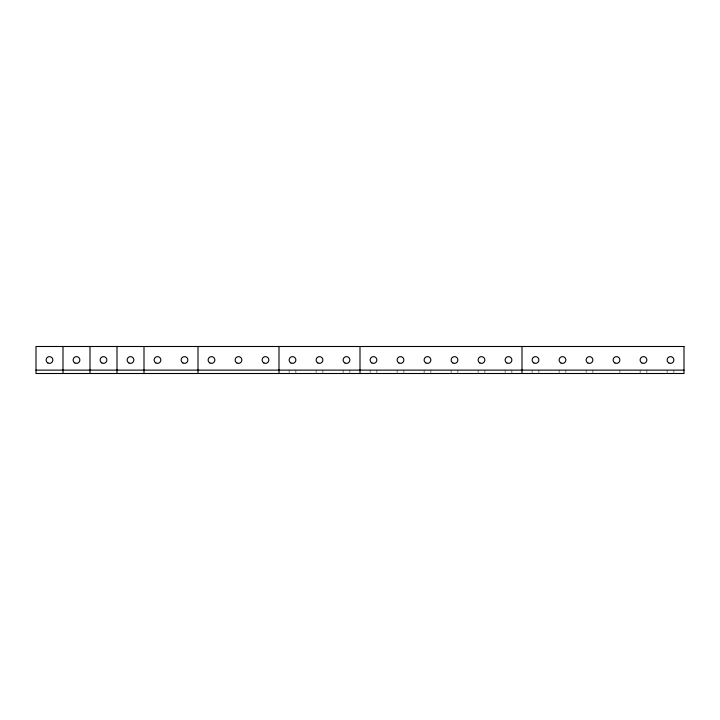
<?xml version="1.0" encoding="UTF-8"?>
<svg xmlns="http://www.w3.org/2000/svg" width="720" height="720" viewBox="0 0 720 720"><rect width="100%" height="100%" fill="white"/><g stroke="black" fill="none" stroke-linecap="round" stroke-linejoin="round"><path stroke-width="0.54" stroke-dasharray="3.6 2.7" d="M673.875 370.125L673.875 372.654M667.125 370.125L667.125 372.654M646.875 370.125L646.875 372.654M640.125 370.125L640.125 372.654M619.875 370.125L619.875 372.654M592.875 370.125L592.875 372.654M586.125 370.125L586.125 372.654M565.875 370.125L565.875 372.654M559.125 370.125L559.125 372.654M538.875 370.125L538.875 372.654M532.125 370.125L532.125 372.654M511.875 370.125L511.875 372.654M505.125 370.125L505.125 372.654M484.875 370.125L484.875 372.654M478.125 370.125L478.125 372.654M457.875 370.125L457.875 372.654M451.125 370.125L451.125 372.654M430.875 370.125L430.875 372.654M424.125 370.125L424.125 372.654M403.875 370.125L403.875 372.654M397.125 370.125L397.125 372.654M376.875 370.125L376.875 372.654M370.125 370.125L370.125 372.654M349.875 370.125L349.875 372.654M343.125 370.125L343.125 372.654M322.875 370.125L322.875 372.654M316.125 370.125L316.125 372.654M295.875 370.125L295.875 372.654M289.125 370.125L289.125 372.654"/><path stroke-width="1.08" d="M36 370.125L117 370.125M117.279 370.125L684 370.125M522 346.5L522 373.5M360 346.5L360 373.5M279 346.5L279 373.5M198 346.5L198 373.5M144 346.5L144 373.5M117 346.5L117 373.5M90 346.5L90 373.5M63 346.5L63 373.5M684 346.5L36 346.5L36 373.5L684 373.5L684 346.5M74.817 362.925A3.375 3.375 0 0 0 79.875 360A3.375 3.375 0 0 0 74.817 357.075A3.375 3.375 0 0 0 74.817 362.925M47.817 362.925A3.375 3.375 0 0 0 52.875 360A3.375 3.375 0 0 0 47.817 357.075A3.375 3.375 0 0 0 47.817 362.925M101.817 362.925A3.375 3.375 0 0 0 106.875 360A3.375 3.375 0 0 0 101.817 357.075A3.375 3.375 0 0 0 101.817 362.925M155.817 362.925A3.375 3.375 0 0 0 160.875 360A3.375 3.375 0 0 0 155.817 357.075A3.375 3.375 0 0 0 155.817 362.925M290.817 362.925A3.375 3.375 0 0 0 295.875 360A3.375 3.375 0 0 0 290.817 357.075A3.375 3.375 0 0 0 290.817 362.925M398.808 362.925A3.375 3.375 0 0 0 403.875 360A3.375 3.375 0 0 0 398.808 357.075A3.375 3.375 0 0 0 398.808 362.925M263.817 362.925A3.375 3.375 0 0 0 268.875 360A3.375 3.375 0 0 0 263.817 357.075A3.375 3.375 0 0 0 263.817 362.925M317.808 362.925A3.375 3.375 0 0 0 322.875 360A3.375 3.375 0 0 0 317.808 357.075A3.375 3.375 0 0 0 317.808 362.925M182.817 362.925A3.375 3.375 0 0 0 187.875 360A3.375 3.375 0 0 0 182.817 357.075A3.375 3.375 0 0 0 182.817 362.925M371.817 362.925A3.375 3.375 0 0 0 376.875 360A3.375 3.375 0 0 0 371.817 357.075A3.375 3.375 0 0 0 371.817 362.925M128.817 362.925A3.375 3.375 0 0 0 133.875 360A3.375 3.375 0 0 0 128.817 357.075A3.375 3.375 0 0 0 128.817 362.925M236.817 362.925A3.375 3.375 0 0 0 241.875 360A3.375 3.375 0 0 0 236.817 357.075A3.375 3.375 0 0 0 236.817 362.925M344.808 362.925A3.375 3.375 0 0 0 349.875 360A3.375 3.375 0 0 0 344.808 357.075A3.375 3.375 0 0 0 344.808 362.925M209.817 362.925A3.375 3.375 0 0 0 214.875 360A3.375 3.375 0 0 0 209.817 357.075A3.375 3.375 0 0 0 209.817 362.925M614.808 362.925A3.375 3.375 0 0 0 619.875 360A3.375 3.375 0 0 0 614.808 357.075A3.375 3.375 0 0 0 614.808 362.925M668.808 362.925A3.375 3.375 0 0 0 673.875 360A3.375 3.375 0 0 0 668.808 357.075A3.375 3.375 0 0 0 668.808 362.925M641.808 362.925A3.375 3.375 0 0 0 646.875 360A3.375 3.375 0 0 0 641.808 357.075A3.375 3.375 0 0 0 641.808 362.925M587.808 362.925A3.375 3.375 0 0 0 592.875 360A3.375 3.375 0 0 0 587.808 357.075A3.375 3.375 0 0 0 587.808 362.925M506.808 362.925A3.375 3.375 0 0 0 511.875 360A3.375 3.375 0 0 0 506.808 357.075A3.375 3.375 0 0 0 506.808 362.925M479.817 362.925A3.375 3.375 0 0 0 484.875 360A3.375 3.375 0 0 0 479.817 357.075A3.375 3.375 0 0 0 479.817 362.925M452.808 362.925A3.375 3.375 0 0 0 457.875 360A3.375 3.375 0 0 0 452.808 357.075A3.375 3.375 0 0 0 452.808 362.925M425.808 362.925A3.375 3.375 0 0 0 430.875 360A3.375 3.375 0 0 0 425.808 357.075A3.375 3.375 0 0 0 425.808 362.925M560.808 362.925A3.375 3.375 0 0 0 565.875 360A3.375 3.375 0 0 0 560.808 357.075A3.375 3.375 0 0 0 560.808 362.925M533.808 362.925A3.375 3.375 0 0 0 538.875 360A3.375 3.375 0 0 0 533.808 357.075A3.375 3.375 0 0 0 533.808 362.925"/></g></svg>
